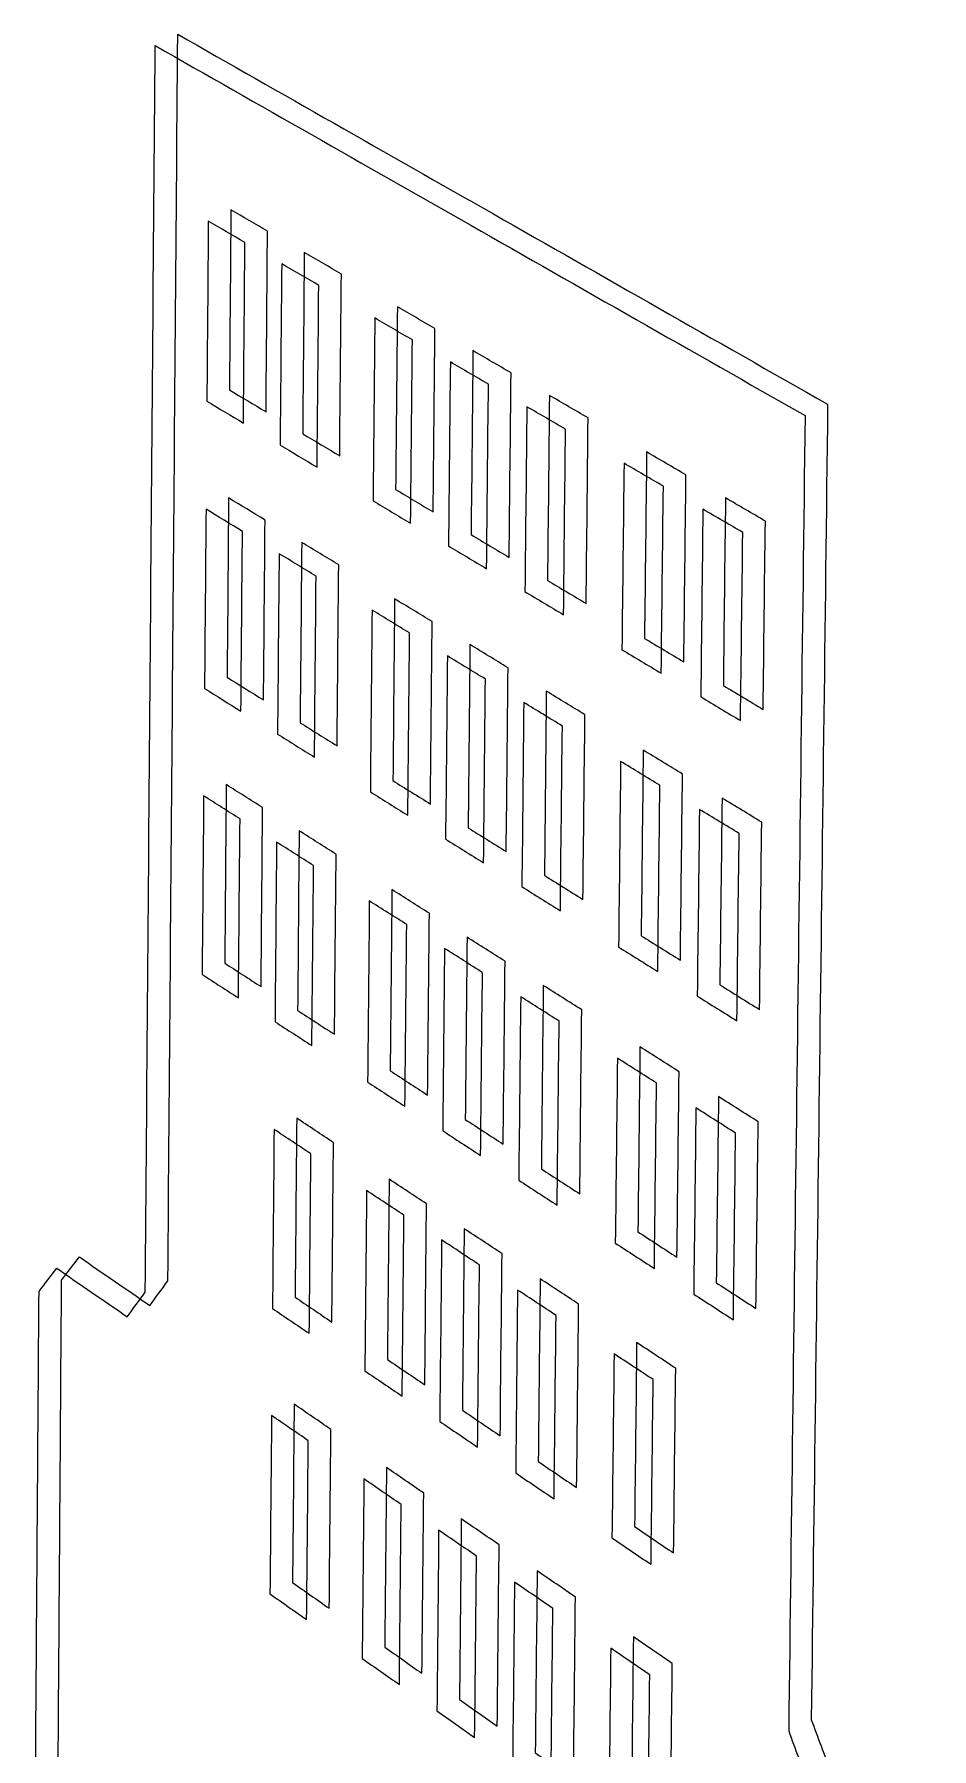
# Model space of a CAD drawing. Header units: centimetres. Extents: x -10.6 to 11.8, y -10.5 to 10.6.
# Drawn here: x -9.157 to -8.511, y 4.834 to 6.067 of the extents above; entities that cross this region are included whole.
import ezdxf

# ---------------------------------------------------------------- set-up
doc = ezdxf.new("R2010")
doc.units = ezdxf.units.CM
doc.header["$MEASUREMENT"] = 0
doc.layers.add('Livello 1', color=7, linetype='Continuous')

msp = doc.modelspace()

# ---------------------------------------------------------------- linework, layer by layer
at = {"layer": 'Livello 1', "color": 7, "lineweight": 9}
for points, knots in [([(-8.58353, 4.81742), (-8.58824, 4.82996), (-8.59294, 4.84258), (-8.59758, 4.85519), (-8.59758, 4.85519), (-8.59563, 5.01161), (-8.59366, 5.16849), (-8.5917, 5.32583), (-8.5917, 5.32583), (-8.58973, 5.48362), (-8.58775, 5.6422), (-8.58583, 5.80138), (-8.58583, 5.80138), (-8.66759, 5.84789), (-8.74776, 5.89355), (-8.82629, 5.93824), (-8.82629, 5.93824), (-8.90342, 5.98214), (-8.97918, 6.02523), (-9.0534, 6.0675), (-9.0534, 6.0675), (-9.0546, 5.91676), (-9.05579, 5.76658), (-9.05698, 5.61701), (-9.05698, 5.61701), (-9.05816, 5.46786), (-9.05934, 5.31914), (-9.06052, 5.17087), (-9.06052, 5.17087), (-9.06491, 5.16495), (-9.06918, 5.15899), (-9.0735, 5.15319), (-9.0735, 5.15319), (-9.09047, 5.16482), (-9.10745, 5.17642), (-9.12423, 5.18807), (-9.12423, 5.18807), (-9.12855, 5.18247), (-9.13281, 5.17683), (-9.137, 5.17135), (-9.137, 5.17135), (-9.13757, 5.0917), (-9.13813, 5.01203), (-9.1387, 4.93281), (-9.1387, 4.93281), (-9.13925, 4.85358), (-9.13983, 4.77435), (-9.1404, 4.69556), (-9.1404, 4.69556), (-9.13641, 4.68412), (-9.13236, 4.67282), (-9.12831, 4.66151), (-9.12831, 4.66151), (-9.11991, 4.6552), (-9.11144, 4.64887), (-9.10304, 4.64252), (-9.10304, 4.64252), (-9.09875, 4.64704), (-9.09452, 4.65155), (-9.09016, 4.65618), (-9.09016, 4.65618), (-9.0899, 4.6985), (-9.08957, 4.74082), (-9.08924, 4.78342), (-9.08924, 4.78342), (-9.0807, 4.7772), (-9.07222, 4.77096), (-9.06368, 4.76471), (-9.06368, 4.76471), (-9.06401, 4.72256), (-9.06435, 4.68054), (-9.06468, 4.63853), (-9.06468, 4.63853), (-9.06052, 4.62706), (-9.05628, 4.61555), (-9.05206, 4.60416), (-9.05206, 4.60416), (-8.98308, 4.55228), (-8.91272, 4.49941), (-8.84134, 4.44571), (-8.84134, 4.44571), (-8.76869, 4.39106), (-8.69455, 4.3353), (-8.61917, 4.27862), (-8.61917, 4.27862), (-8.61433, 4.28379), (-8.60943, 4.28892), (-8.60452, 4.29422), (-8.60452, 4.29422), (-8.60397, 4.33839), (-8.60342, 4.38255), (-8.60292, 4.42687), (-8.60292, 4.42687), (-8.59332, 4.41986), (-8.58372, 4.41284), (-8.57412, 4.40579), (-8.57412, 4.40579), (-8.57468, 4.36133), (-8.57525, 4.31703), (-8.57582, 4.27271), (-8.57582, 4.27271), (-8.57114, 4.26021), (-8.56646, 4.24785), (-8.56171, 4.23543), (-8.56171, 4.23543), (-8.55206, 4.22816), (-8.54241, 4.22089), (-8.53277, 4.2136), (-8.53277, 4.2136), (-8.5278, 4.21879), (-8.52276, 4.22394), (-8.51772, 4.22925), (-8.51772, 4.22925), (-8.51659, 4.31396), (-8.51546, 4.39898), (-8.51433, 4.48414), (-8.51433, 4.48414), (-8.51321, 4.56916), (-8.51206, 4.65479), (-8.51093, 4.74043), (-8.51093, 4.74043), (-8.51576, 4.75263), (-8.52058, 4.76514), (-8.52535, 4.77758), (-8.52535, 4.77758), (-8.54483, 4.79093), (-8.56418, 4.8042), (-8.58353, 4.81742)], [0, 0, 0, 0, 0.03125, 0.03125, 0.03125, 0.03125, 0.0625, 0.0625, 0.0625, 0.0625, 0.09375, 0.09375, 0.09375, 0.09375, 0.125, 0.125, 0.125, 0.125, 0.15625, 0.15625, 0.15625, 0.15625, 0.1875, 0.1875, 0.1875, 0.1875, 0.21875, 0.21875, 0.21875, 0.21875, 0.25, 0.25, 0.25, 0.25, 0.28125, 0.28125, 0.28125, 0.28125, 0.3125, 0.3125, 0.3125, 0.3125, 0.34375, 0.34375, 0.34375, 0.34375, 0.375, 0.375, 0.375, 0.375, 0.40625, 0.40625, 0.40625, 0.40625, 0.4375, 0.4375, 0.4375, 0.4375, 0.46875, 0.46875, 0.46875, 0.46875, 0.5, 0.5, 0.5, 0.5, 0.53125, 0.53125, 0.53125, 0.53125, 0.5625, 0.5625, 0.5625, 0.5625, 0.59375, 0.59375, 0.59375, 0.59375, 0.625, 0.625, 0.625, 0.625, 0.65625, 0.65625, 0.65625, 0.65625, 0.6875, 0.6875, 0.6875, 0.6875, 0.71875, 0.71875, 0.71875, 0.71875, 0.75, 0.75, 0.75, 0.75, 0.78125, 0.78125, 0.78125, 0.78125, 0.8125, 0.8125, 0.8125, 0.8125, 0.84375, 0.84375, 0.84375, 0.84375, 0.875, 0.875, 0.875, 0.875, 0.90625, 0.90625, 0.90625, 0.90625, 0.9375, 0.9375, 0.9375, 0.9375, 0.96875, 0.96875, 0.96875, 0.96875, 1, 1, 1, 1]), ([(-8.59978, 4.8093), (-8.60449, 4.82183), (-8.6092, 4.83445), (-8.61384, 4.84706), (-8.61384, 4.84706), (-8.61189, 5.00348), (-8.60992, 5.16036), (-8.60796, 5.3177), (-8.60796, 5.3177), (-8.60599, 5.47549), (-8.60401, 5.63407), (-8.60209, 5.79325), (-8.60209, 5.79325), (-8.68385, 5.83976), (-8.76401, 5.88542), (-8.84255, 5.93012), (-8.84255, 5.93012), (-8.91968, 5.97401), (-8.99543, 6.0171), (-9.06966, 6.05938), (-9.06966, 6.05938), (-9.07085, 5.90863), (-9.07205, 5.75846), (-9.07323, 5.60888), (-9.07323, 5.60888), (-9.07441, 5.45973), (-9.0756, 5.31102), (-9.07677, 5.16274), (-9.07677, 5.16274), (-9.08116, 5.15682), (-9.08543, 5.15086), (-9.08976, 5.14506), (-9.08976, 5.14506), (-9.10673, 5.15669), (-9.1237, 5.16829), (-9.14048, 5.17994), (-9.14048, 5.17994), (-9.14481, 5.17434), (-9.14906, 5.1687), (-9.15325, 5.16323), (-9.15325, 5.16323), (-9.15382, 5.08357), (-9.15439, 5.0039), (-9.15495, 4.92468), (-9.15495, 4.92468), (-9.15551, 4.84545), (-9.15609, 4.76622), (-9.15665, 4.68743), (-9.15665, 4.68743), (-9.15267, 4.67599), (-9.14862, 4.6647), (-9.14457, 4.65339), (-9.14457, 4.65339), (-9.13616, 4.64708), (-9.1277, 4.64074), (-9.1193, 4.63439), (-9.1193, 4.63439), (-9.115, 4.63891), (-9.11077, 4.64342), (-9.10642, 4.64805), (-9.10642, 4.64805), (-9.10616, 4.69037), (-9.10583, 4.73269), (-9.1055, 4.77529), (-9.1055, 4.77529), (-9.09696, 4.76907), (-9.08848, 4.76283), (-9.07993, 4.75658), (-9.07993, 4.75658), (-9.08027, 4.71443), (-9.08061, 4.67242), (-9.08094, 4.63041), (-9.08094, 4.63041), (-9.07677, 4.61894), (-9.07254, 4.60742), (-9.06831, 4.59604), (-9.06831, 4.59604), (-8.99934, 4.54415), (-8.92898, 4.49128), (-8.85759, 4.43758), (-8.85759, 4.43758), (-8.78494, 4.38293), (-8.71081, 4.32718), (-8.63542, 4.27049), (-8.63542, 4.27049), (-8.63058, 4.27566), (-8.62569, 4.28079), (-8.62078, 4.28609), (-8.62078, 4.28609), (-8.62023, 4.33026), (-8.61967, 4.37443), (-8.61918, 4.41874), (-8.61918, 4.41874), (-8.60958, 4.41173), (-8.59998, 4.40471), (-8.59037, 4.39767), (-8.59037, 4.39767), (-8.59094, 4.3532), (-8.59151, 4.3089), (-8.59208, 4.26459), (-8.59208, 4.26459), (-8.58739, 4.25208), (-8.58271, 4.23972), (-8.57797, 4.2273), (-8.57797, 4.2273), (-8.56832, 4.22004), (-8.55867, 4.21276), (-8.54902, 4.20547), (-8.54902, 4.20547), (-8.54405, 4.21067), (-8.53902, 4.21581), (-8.53398, 4.22112), (-8.53398, 4.22112), (-8.53285, 4.30583), (-8.53171, 4.39085), (-8.53059, 4.47602), (-8.53059, 4.47602), (-8.52946, 4.56103), (-8.52832, 4.64666), (-8.52718, 4.7323), (-8.52718, 4.7323), (-8.53202, 4.7445), (-8.53684, 4.75701), (-8.54161, 4.76946), (-8.54161, 4.76946), (-8.56108, 4.7828), (-8.58043, 4.79608), (-8.59978, 4.8093)], [0, 0, 0, 0, 0.03125, 0.03125, 0.03125, 0.03125, 0.0625, 0.0625, 0.0625, 0.0625, 0.09375, 0.09375, 0.09375, 0.09375, 0.125, 0.125, 0.125, 0.125, 0.15625, 0.15625, 0.15625, 0.15625, 0.1875, 0.1875, 0.1875, 0.1875, 0.21875, 0.21875, 0.21875, 0.21875, 0.25, 0.25, 0.25, 0.25, 0.28125, 0.28125, 0.28125, 0.28125, 0.3125, 0.3125, 0.3125, 0.3125, 0.34375, 0.34375, 0.34375, 0.34375, 0.375, 0.375, 0.375, 0.375, 0.40625, 0.40625, 0.40625, 0.40625, 0.4375, 0.4375, 0.4375, 0.4375, 0.46875, 0.46875, 0.46875, 0.46875, 0.5, 0.5, 0.5, 0.5, 0.53125, 0.53125, 0.53125, 0.53125, 0.5625, 0.5625, 0.5625, 0.5625, 0.59375, 0.59375, 0.59375, 0.59375, 0.625, 0.625, 0.625, 0.625, 0.65625, 0.65625, 0.65625, 0.65625, 0.6875, 0.6875, 0.6875, 0.6875, 0.71875, 0.71875, 0.71875, 0.71875, 0.75, 0.75, 0.75, 0.75, 0.78125, 0.78125, 0.78125, 0.78125, 0.8125, 0.8125, 0.8125, 0.8125, 0.84375, 0.84375, 0.84375, 0.84375, 0.875, 0.875, 0.875, 0.875, 0.90625, 0.90625, 0.90625, 0.90625, 0.9375, 0.9375, 0.9375, 0.9375, 0.96875, 0.96875, 0.96875, 0.96875, 1, 1, 1, 1]), ([(-9.03142, 5.93311), (-9.02263, 5.92803), (-9.01385, 5.92292), (-9.00512, 5.91781), (-9.00512, 5.91781), (-9.00543, 5.8743), (-9.00581, 5.83109), (-9.00618, 5.78788), (-9.00618, 5.78788), (-9.01496, 5.79312), (-9.02373, 5.79835), (-9.0325, 5.80358), (-9.0325, 5.80358), (-9.03214, 5.84666), (-9.03178, 5.88974), (-9.03142, 5.93311)], [0, 0, 0, 0, 0.25, 0.25, 0.25, 0.25, 0.5, 0.5, 0.5, 0.5, 0.75, 0.75, 0.75, 0.75, 1, 1, 1, 1]), ([(-9.01516, 5.94124), (-9.00638, 5.93615), (-8.99759, 5.93105), (-8.98887, 5.92594), (-8.98887, 5.92594), (-8.98918, 5.88243), (-8.98955, 5.83922), (-8.98992, 5.796), (-8.98992, 5.796), (-8.9987, 5.80125), (-9.00747, 5.80648), (-9.01624, 5.81171), (-9.01624, 5.81171), (-9.01588, 5.85479), (-9.01552, 5.89787), (-9.01516, 5.94124)], [0, 0, 0, 0, 0.25, 0.25, 0.25, 0.25, 0.5, 0.5, 0.5, 0.5, 0.75, 0.75, 0.75, 0.75, 1, 1, 1, 1]), ([(-8.96238, 5.91054), (-8.95353, 5.90537), (-8.94463, 5.90021), (-8.93571, 5.89503), (-8.93571, 5.89503), (-8.93611, 5.85125), (-8.93651, 5.80777), (-8.93691, 5.76428), (-8.93691, 5.76428), (-8.94581, 5.76961), (-8.95464, 5.7749), (-8.96354, 5.78019), (-8.96354, 5.78019), (-8.96316, 5.82354), (-8.96277, 5.86689), (-8.96238, 5.91054)], [0, 0, 0, 0, 0.25, 0.25, 0.25, 0.25, 0.5, 0.5, 0.5, 0.5, 0.75, 0.75, 0.75, 0.75, 1, 1, 1, 1]), ([(-8.97864, 5.90241), (-8.96979, 5.89724), (-8.96088, 5.89209), (-8.95197, 5.8869), (-8.95197, 5.8869), (-8.95237, 5.84312), (-8.95276, 5.79964), (-8.95316, 5.75615), (-8.95316, 5.75615), (-8.96206, 5.76148), (-8.9709, 5.76678), (-8.9798, 5.77207), (-8.9798, 5.77207), (-8.97941, 5.81542), (-8.97903, 5.85876), (-8.97864, 5.90241)], [0, 0, 0, 0, 0.25, 0.25, 0.25, 0.25, 0.5, 0.5, 0.5, 0.5, 0.75, 0.75, 0.75, 0.75, 1, 1, 1, 1]), ([(-8.89539, 5.87156), (-8.88641, 5.86632), (-8.87737, 5.86106), (-8.86833, 5.8558), (-8.86833, 5.8558), (-8.86877, 5.81168), (-8.86919, 5.76786), (-8.86963, 5.72389), (-8.86963, 5.72389), (-8.87865, 5.72928), (-8.88762, 5.73468), (-8.89664, 5.74005), (-8.89664, 5.74005), (-8.89622, 5.78388), (-8.89581, 5.82757), (-8.89539, 5.87156)], [0, 0, 0, 0, 0.25, 0.25, 0.25, 0.25, 0.5, 0.5, 0.5, 0.5, 0.75, 0.75, 0.75, 0.75, 1, 1, 1, 1]), ([(-8.91164, 5.86343), (-8.90266, 5.85819), (-8.89363, 5.85293), (-8.88459, 5.84767), (-8.88459, 5.84767), (-8.88502, 5.80356), (-8.88545, 5.75973), (-8.88588, 5.71576), (-8.88588, 5.71576), (-8.89491, 5.72115), (-8.90387, 5.72655), (-8.9129, 5.73192), (-8.9129, 5.73192), (-8.91248, 5.77576), (-8.91206, 5.81945), (-8.91164, 5.86343)], [0, 0, 0, 0, 0.25, 0.25, 0.25, 0.25, 0.5, 0.5, 0.5, 0.5, 0.75, 0.75, 0.75, 0.75, 1, 1, 1, 1]), ([(-8.84103, 5.83993), (-8.83193, 5.83461), (-8.82276, 5.82929), (-8.81359, 5.82395), (-8.81359, 5.82395), (-8.81406, 5.77956), (-8.81451, 5.73546), (-8.81497, 5.69121), (-8.81497, 5.69121), (-8.82412, 5.69669), (-8.83328, 5.70215), (-8.84236, 5.7076), (-8.84236, 5.7076), (-8.84191, 5.75171), (-8.84147, 5.79567), (-8.84103, 5.83993)], [0, 0, 0, 0, 0.25, 0.25, 0.25, 0.25, 0.5, 0.5, 0.5, 0.5, 0.75, 0.75, 0.75, 0.75, 1, 1, 1, 1]), ([(-8.85729, 5.8318), (-8.84819, 5.82649), (-8.83902, 5.82116), (-8.82985, 5.81582), (-8.82985, 5.81582), (-8.83031, 5.77143), (-8.83077, 5.72733), (-8.83122, 5.68308), (-8.83122, 5.68308), (-8.84038, 5.68856), (-8.84953, 5.69402), (-8.85862, 5.69947), (-8.85862, 5.69947), (-8.85817, 5.74358), (-8.85773, 5.78754), (-8.85729, 5.8318)], [0, 0, 0, 0, 0.25, 0.25, 0.25, 0.25, 0.5, 0.5, 0.5, 0.5, 0.75, 0.75, 0.75, 0.75, 1, 1, 1, 1]), ([(-8.80223, 5.7996), (-8.79294, 5.79421), (-8.78371, 5.78882), (-8.77442, 5.7834), (-8.77442, 5.7834), (-8.77491, 5.73887), (-8.77533, 5.69434), (-8.77581, 5.64996), (-8.77581, 5.64996), (-8.78509, 5.65552), (-8.79437, 5.66105), (-8.80364, 5.66658), (-8.80364, 5.66658), (-8.80317, 5.71097), (-8.8027, 5.75521), (-8.80223, 5.7996)], [0, 0, 0, 0, 0.25, 0.25, 0.25, 0.25, 0.5, 0.5, 0.5, 0.5, 0.75, 0.75, 0.75, 0.75, 1, 1, 1, 1]), ([(-8.78598, 5.80773), (-8.77668, 5.80234), (-8.76746, 5.79694), (-8.75817, 5.79153), (-8.75817, 5.79153), (-8.75865, 5.747), (-8.75907, 5.70247), (-8.75956, 5.65809), (-8.75956, 5.65809), (-8.76883, 5.66365), (-8.77811, 5.66918), (-8.78739, 5.67471), (-8.78739, 5.67471), (-8.78692, 5.71909), (-8.78645, 5.76333), (-8.78598, 5.80773)], [0, 0, 0, 0, 0.25, 0.25, 0.25, 0.25, 0.5, 0.5, 0.5, 0.5, 0.75, 0.75, 0.75, 0.75, 1, 1, 1, 1]), ([(-8.71607, 5.76705), (-8.70666, 5.76158), (-8.69724, 5.75608), (-8.68776, 5.75059), (-8.68776, 5.75059), (-8.68827, 5.7057), (-8.68879, 5.66082), (-8.68931, 5.61608), (-8.68931, 5.61608), (-8.69878, 5.62172), (-8.70818, 5.62736), (-8.71758, 5.63297), (-8.71758, 5.63297), (-8.71708, 5.67756), (-8.71658, 5.72231), (-8.71607, 5.76705)], [0, 0, 0, 0, 0.25, 0.25, 0.25, 0.25, 0.5, 0.5, 0.5, 0.5, 0.75, 0.75, 0.75, 0.75, 1, 1, 1, 1]), ([(-8.73233, 5.75892), (-8.72291, 5.75345), (-8.71349, 5.74796), (-8.70401, 5.74246), (-8.70401, 5.74246), (-8.70453, 5.69757), (-8.70505, 5.65269), (-8.70557, 5.60795), (-8.70557, 5.60795), (-8.71503, 5.6136), (-8.72444, 5.61923), (-8.73384, 5.62485), (-8.73384, 5.62485), (-8.73334, 5.66943), (-8.73283, 5.71418), (-8.73233, 5.75892)], [0, 0, 0, 0, 0.25, 0.25, 0.25, 0.25, 0.5, 0.5, 0.5, 0.5, 0.75, 0.75, 0.75, 0.75, 1, 1, 1, 1]), ([(-9.03309, 5.72589), (-9.02438, 5.72058), (-9.01561, 5.71526), (-9.00685, 5.70994), (-9.00685, 5.70994), (-9.00722, 5.66673), (-9.00759, 5.62366), (-9.00797, 5.58059), (-9.00797, 5.58059), (-9.01671, 5.58605), (-9.02547, 5.5915), (-9.03416, 5.59693), (-9.03416, 5.59693), (-9.0338, 5.63987), (-9.03344, 5.68281), (-9.03309, 5.72589)], [0, 0, 0, 0, 0.25, 0.25, 0.25, 0.25, 0.5, 0.5, 0.5, 0.5, 0.75, 0.75, 0.75, 0.75, 1, 1, 1, 1]), ([(-9.01683, 5.73402), (-9.00813, 5.72871), (-8.99936, 5.72339), (-8.9906, 5.71807), (-8.9906, 5.71807), (-8.99096, 5.67486), (-8.99133, 5.63179), (-8.99171, 5.58872), (-8.99171, 5.58872), (-9.00046, 5.59418), (-9.00921, 5.59963), (-9.0179, 5.60506), (-9.0179, 5.60506), (-9.01754, 5.648), (-9.01719, 5.69093), (-9.01683, 5.73402)], [0, 0, 0, 0, 0.25, 0.25, 0.25, 0.25, 0.5, 0.5, 0.5, 0.5, 0.75, 0.75, 0.75, 0.75, 1, 1, 1, 1]), ([(-8.67557, 5.72587), (-8.66596, 5.72032), (-8.65642, 5.71476), (-8.64687, 5.70918), (-8.64687, 5.70918), (-8.64742, 5.66401), (-8.64796, 5.61883), (-8.64851, 5.57381), (-8.64851, 5.57381), (-8.65804, 5.57954), (-8.66757, 5.58525), (-8.6771, 5.59094), (-8.6771, 5.59094), (-8.67663, 5.63582), (-8.6761, 5.68084), (-8.67557, 5.72587)], [0, 0, 0, 0, 0.25, 0.25, 0.25, 0.25, 0.5, 0.5, 0.5, 0.5, 0.75, 0.75, 0.75, 0.75, 1, 1, 1, 1]), ([(-8.65931, 5.734), (-8.6497, 5.72845), (-8.64016, 5.72289), (-8.63062, 5.71731), (-8.63062, 5.71731), (-8.63117, 5.67213), (-8.63171, 5.62696), (-8.63225, 5.58194), (-8.63225, 5.58194), (-8.64178, 5.58766), (-8.65132, 5.59337), (-8.66085, 5.59907), (-8.66085, 5.59907), (-8.66038, 5.64394), (-8.65985, 5.68897), (-8.65931, 5.734)], [0, 0, 0, 0, 0.25, 0.25, 0.25, 0.25, 0.5, 0.5, 0.5, 0.5, 0.75, 0.75, 0.75, 0.75, 1, 1, 1, 1]), ([(-8.96424, 5.70203), (-8.95534, 5.69665), (-8.94652, 5.69127), (-8.93762, 5.68587), (-8.93762, 5.68587), (-8.93802, 5.64238), (-8.93842, 5.59905), (-8.93875, 5.55571), (-8.93875, 5.55571), (-8.94769, 5.56125), (-8.95651, 5.56676), (-8.96539, 5.57227), (-8.96539, 5.57227), (-8.965, 5.61547), (-8.96462, 5.65868), (-8.96424, 5.70203)], [0, 0, 0, 0, 0.25, 0.25, 0.25, 0.25, 0.5, 0.5, 0.5, 0.5, 0.75, 0.75, 0.75, 0.75, 1, 1, 1, 1]), ([(-8.98049, 5.6939), (-8.9716, 5.68852), (-8.96277, 5.68314), (-8.95388, 5.67774), (-8.95388, 5.67774), (-8.95428, 5.63425), (-8.95467, 5.59092), (-8.95501, 5.54758), (-8.95501, 5.54758), (-8.96395, 5.55312), (-8.97276, 5.55863), (-8.98164, 5.56415), (-8.98164, 5.56415), (-8.98126, 5.60734), (-8.98088, 5.65055), (-8.98049, 5.6939)], [0, 0, 0, 0, 0.25, 0.25, 0.25, 0.25, 0.5, 0.5, 0.5, 0.5, 0.75, 0.75, 0.75, 0.75, 1, 1, 1, 1]), ([(-8.89739, 5.66142), (-8.88838, 5.65596), (-8.87936, 5.65049), (-8.87034, 5.645), (-8.87034, 5.645), (-8.87077, 5.60103), (-8.8712, 5.55735), (-8.87163, 5.51383), (-8.87163, 5.51383), (-8.88063, 5.51945), (-8.88963, 5.52506), (-8.89858, 5.53065), (-8.89858, 5.53065), (-8.89822, 5.57419), (-8.89781, 5.61773), (-8.89739, 5.66142)], [0, 0, 0, 0, 0.25, 0.25, 0.25, 0.25, 0.5, 0.5, 0.5, 0.5, 0.75, 0.75, 0.75, 0.75, 1, 1, 1, 1]), ([(-8.91365, 5.65329), (-8.90463, 5.64783), (-8.89562, 5.64236), (-8.8866, 5.63687), (-8.8866, 5.63687), (-8.88703, 5.5929), (-8.88745, 5.54923), (-8.88788, 5.5057), (-8.88788, 5.5057), (-8.89689, 5.51132), (-8.90589, 5.51693), (-8.91483, 5.52253), (-8.91483, 5.52253), (-8.91448, 5.56606), (-8.91407, 5.6096), (-8.91365, 5.65329)], [0, 0, 0, 0, 0.25, 0.25, 0.25, 0.25, 0.5, 0.5, 0.5, 0.5, 0.75, 0.75, 0.75, 0.75, 1, 1, 1, 1]), ([(-8.84316, 5.62847), (-8.83409, 5.62293), (-8.82494, 5.61739), (-8.81579, 5.61182), (-8.81579, 5.61182), (-8.81618, 5.56758), (-8.81664, 5.52363), (-8.8171, 5.47968), (-8.8171, 5.47968), (-8.82623, 5.48538), (-8.83536, 5.49106), (-8.84448, 5.49673), (-8.84448, 5.49673), (-8.84404, 5.54054), (-8.8436, 5.58436), (-8.84316, 5.62847)], [0, 0, 0, 0, 0.25, 0.25, 0.25, 0.25, 0.5, 0.5, 0.5, 0.5, 0.75, 0.75, 0.75, 0.75, 1, 1, 1, 1]), ([(-8.85942, 5.62034), (-8.85034, 5.6148), (-8.8412, 5.60926), (-8.83205, 5.6037), (-8.83205, 5.6037), (-8.83244, 5.55945), (-8.8329, 5.5155), (-8.83335, 5.47155), (-8.83335, 5.47155), (-8.84248, 5.47725), (-8.85162, 5.48293), (-8.86074, 5.4886), (-8.86074, 5.4886), (-8.8603, 5.53242), (-8.85986, 5.57623), (-8.85942, 5.62034)], [0, 0, 0, 0, 0.25, 0.25, 0.25, 0.25, 0.5, 0.5, 0.5, 0.5, 0.75, 0.75, 0.75, 0.75, 1, 1, 1, 1]), ([(-8.8045, 5.58695), (-8.79523, 5.58119), (-8.78596, 5.57557), (-8.77668, 5.56993), (-8.77668, 5.56993), (-8.77717, 5.52555), (-8.77764, 5.48133), (-8.77813, 5.43709), (-8.77813, 5.43709), (-8.78738, 5.44287), (-8.79664, 5.44863), (-8.80583, 5.45439), (-8.80583, 5.45439), (-8.80536, 5.49847), (-8.80496, 5.54256), (-8.8045, 5.58695)], [0, 0, 0, 0, 0.25, 0.25, 0.25, 0.25, 0.5, 0.5, 0.5, 0.5, 0.75, 0.75, 0.75, 0.75, 1, 1, 1, 1]), ([(-8.78824, 5.59508), (-8.77897, 5.58931), (-8.7697, 5.5837), (-8.76043, 5.57806), (-8.76043, 5.57806), (-8.76091, 5.53368), (-8.76139, 5.48945), (-8.76187, 5.44522), (-8.76187, 5.44522), (-8.77113, 5.451), (-8.78038, 5.45675), (-8.78958, 5.46251), (-8.78958, 5.46251), (-8.78911, 5.5066), (-8.7887, 5.55069), (-8.78824, 5.59508)], [0, 0, 0, 0, 0.25, 0.25, 0.25, 0.25, 0.5, 0.5, 0.5, 0.5, 0.75, 0.75, 0.75, 0.75, 1, 1, 1, 1]), ([(-8.71849, 5.55256), (-8.7091, 5.54686), (-8.69964, 5.54114), (-8.69025, 5.53541), (-8.69025, 5.53541), (-8.69076, 5.49068), (-8.69127, 5.4461), (-8.69179, 5.40152), (-8.69179, 5.40152), (-8.70117, 5.40739), (-8.71061, 5.41325), (-8.72, 5.41909), (-8.72, 5.41909), (-8.7195, 5.46353), (-8.71899, 5.50797), (-8.71849, 5.55256)], [0, 0, 0, 0, 0.25, 0.25, 0.25, 0.25, 0.5, 0.5, 0.5, 0.5, 0.75, 0.75, 0.75, 0.75, 1, 1, 1, 1]), ([(-8.73475, 5.54444), (-8.72535, 5.53873), (-8.71589, 5.53301), (-8.7065, 5.52728), (-8.7065, 5.52728), (-8.70702, 5.48255), (-8.70753, 5.43797), (-8.70804, 5.39339), (-8.70804, 5.39339), (-8.71743, 5.39926), (-8.72687, 5.40513), (-8.73626, 5.41096), (-8.73626, 5.41096), (-8.73576, 5.4554), (-8.73525, 5.49984), (-8.73475, 5.54444)], [0, 0, 0, 0, 0.25, 0.25, 0.25, 0.25, 0.5, 0.5, 0.5, 0.5, 0.75, 0.75, 0.75, 0.75, 1, 1, 1, 1]), ([(-9.01855, 5.52781), (-9.00986, 5.52229), (-9.00112, 5.51677), (-8.99238, 5.51123), (-8.99238, 5.51123), (-8.99274, 5.4683), (-8.99311, 5.42524), (-8.99348, 5.38247), (-8.99348, 5.38247), (-9.00222, 5.38813), (-9.01094, 5.39379), (-9.01962, 5.39944), (-9.01962, 5.39944), (-9.01926, 5.44223), (-9.0189, 5.48502), (-9.01855, 5.52781)], [0, 0, 0, 0, 0.25, 0.25, 0.25, 0.25, 0.5, 0.5, 0.5, 0.5, 0.75, 0.75, 0.75, 0.75, 1, 1, 1, 1]), ([(-9.0348, 5.51968), (-9.02612, 5.51416), (-9.01738, 5.50864), (-9.00863, 5.5031), (-9.00863, 5.5031), (-9.009, 5.46018), (-9.00937, 5.41711), (-9.00974, 5.37434), (-9.00974, 5.37434), (-9.01847, 5.38), (-9.0272, 5.38566), (-9.03587, 5.39131), (-9.03587, 5.39131), (-9.03552, 5.4341), (-9.03516, 5.47689), (-9.0348, 5.51968)], [0, 0, 0, 0, 0.25, 0.25, 0.25, 0.25, 0.5, 0.5, 0.5, 0.5, 0.75, 0.75, 0.75, 0.75, 1, 1, 1, 1]), ([(-8.6618, 5.51814), (-8.65228, 5.51235), (-8.64276, 5.50656), (-8.63324, 5.50075), (-8.63324, 5.50075), (-8.63378, 5.45573), (-8.63432, 5.41071), (-8.6348, 5.366), (-8.6348, 5.366), (-8.64437, 5.37194), (-8.65388, 5.37788), (-8.66339, 5.38381), (-8.66339, 5.38381), (-8.66286, 5.42854), (-8.66233, 5.47326), (-8.6618, 5.51814)], [0, 0, 0, 0, 0.25, 0.25, 0.25, 0.25, 0.5, 0.5, 0.5, 0.5, 0.75, 0.75, 0.75, 0.75, 1, 1, 1, 1]), ([(-8.67806, 5.51001), (-8.66854, 5.50423), (-8.65901, 5.49843), (-8.64949, 5.49262), (-8.64949, 5.49262), (-8.65003, 5.4476), (-8.65058, 5.40258), (-8.65105, 5.35787), (-8.65105, 5.35787), (-8.66063, 5.36382), (-8.67013, 5.36976), (-8.67964, 5.37568), (-8.67964, 5.37568), (-8.67911, 5.42041), (-8.67859, 5.46513), (-8.67806, 5.51001)], [0, 0, 0, 0, 0.25, 0.25, 0.25, 0.25, 0.5, 0.5, 0.5, 0.5, 0.75, 0.75, 0.75, 0.75, 1, 1, 1, 1]), ([(-8.96608, 5.49454), (-8.95721, 5.48895), (-8.94834, 5.48335), (-8.93947, 5.47774), (-8.93947, 5.47774), (-8.93986, 5.4344), (-8.94026, 5.39121), (-8.94065, 5.34817), (-8.94065, 5.34817), (-8.9495, 5.35393), (-8.95836, 5.35965), (-8.96716, 5.36537), (-8.96716, 5.36537), (-8.96678, 5.40828), (-8.96646, 5.45134), (-8.96608, 5.49454)], [0, 0, 0, 0, 0.25, 0.25, 0.25, 0.25, 0.5, 0.5, 0.5, 0.5, 0.75, 0.75, 0.75, 0.75, 1, 1, 1, 1]), ([(-8.98234, 5.48641), (-8.97347, 5.48082), (-8.96459, 5.47523), (-8.95572, 5.46961), (-8.95572, 5.46961), (-8.95611, 5.42628), (-8.95651, 5.38309), (-8.9569, 5.34005), (-8.9569, 5.34005), (-8.96576, 5.3458), (-8.97462, 5.35152), (-8.98342, 5.35725), (-8.98342, 5.35725), (-8.98304, 5.40015), (-8.98271, 5.44321), (-8.98234, 5.48641)], [0, 0, 0, 0, 0.25, 0.25, 0.25, 0.25, 0.5, 0.5, 0.5, 0.5, 0.75, 0.75, 0.75, 0.75, 1, 1, 1, 1]), ([(-8.89932, 5.45231), (-8.89039, 5.44664), (-8.88139, 5.44094), (-8.8724, 5.43524), (-8.8724, 5.43524), (-8.87283, 5.39157), (-8.87325, 5.34804), (-8.87368, 5.30451), (-8.87368, 5.30451), (-8.88266, 5.31035), (-8.89165, 5.31619), (-8.90057, 5.322), (-8.90057, 5.322), (-8.90016, 5.36538), (-8.89974, 5.40877), (-8.89932, 5.45231)], [0, 0, 0, 0, 0.25, 0.25, 0.25, 0.25, 0.5, 0.5, 0.5, 0.5, 0.75, 0.75, 0.75, 0.75, 1, 1, 1, 1]), ([(-8.91558, 5.44418), (-8.90665, 5.43851), (-8.89765, 5.43282), (-8.88866, 5.42711), (-8.88866, 5.42711), (-8.88908, 5.38344), (-8.88951, 5.33992), (-8.88994, 5.29639), (-8.88994, 5.29639), (-8.89892, 5.30223), (-8.9079, 5.30806), (-8.91682, 5.31387), (-8.91682, 5.31387), (-8.91641, 5.35725), (-8.91599, 5.40065), (-8.91558, 5.44418)], [0, 0, 0, 0, 0.25, 0.25, 0.25, 0.25, 0.5, 0.5, 0.5, 0.5, 0.75, 0.75, 0.75, 0.75, 1, 1, 1, 1]), ([(-8.84522, 5.41805), (-8.83616, 5.4123), (-8.82704, 5.40653), (-8.81791, 5.40075), (-8.81791, 5.40075), (-8.81837, 5.3568), (-8.81882, 5.31299), (-8.81927, 5.2692), (-8.81927, 5.2692), (-8.82838, 5.27512), (-8.83749, 5.28102), (-8.84654, 5.28692), (-8.84654, 5.28692), (-8.8461, 5.33058), (-8.84566, 5.37424), (-8.84522, 5.41805)], [0, 0, 0, 0, 0.25, 0.25, 0.25, 0.25, 0.5, 0.5, 0.5, 0.5, 0.75, 0.75, 0.75, 0.75, 1, 1, 1, 1]), ([(-8.86148, 5.40992), (-8.85242, 5.40417), (-8.84329, 5.3984), (-8.83417, 5.39262), (-8.83417, 5.39262), (-8.83463, 5.34867), (-8.83507, 5.30487), (-8.83553, 5.26107), (-8.83553, 5.26107), (-8.84464, 5.26699), (-8.85375, 5.27289), (-8.86279, 5.27879), (-8.86279, 5.27879), (-8.86235, 5.32245), (-8.86192, 5.36611), (-8.86148, 5.40992)], [0, 0, 0, 0, 0.25, 0.25, 0.25, 0.25, 0.5, 0.5, 0.5, 0.5, 0.75, 0.75, 0.75, 0.75, 1, 1, 1, 1]), ([(-8.79043, 5.38333), (-8.78124, 5.37749), (-8.77199, 5.37165), (-8.76274, 5.36579), (-8.76274, 5.36579), (-8.76322, 5.32156), (-8.7637, 5.27748), (-8.76417, 5.23341), (-8.76417, 5.23341), (-8.77341, 5.23941), (-8.78258, 5.24539), (-8.79181, 5.25137), (-8.79181, 5.25137), (-8.79135, 5.2953), (-8.79089, 5.33925), (-8.79043, 5.38333)], [0, 0, 0, 0, 0.25, 0.25, 0.25, 0.25, 0.5, 0.5, 0.5, 0.5, 0.75, 0.75, 0.75, 0.75, 1, 1, 1, 1]), ([(-8.80668, 5.37521), (-8.79749, 5.36937), (-8.78824, 5.36353), (-8.779, 5.35767), (-8.779, 5.35767), (-8.77947, 5.31343), (-8.77995, 5.26935), (-8.78043, 5.22528), (-8.78043, 5.22528), (-8.78967, 5.23129), (-8.79884, 5.23726), (-8.80807, 5.24324), (-8.80807, 5.24324), (-8.80761, 5.28717), (-8.80714, 5.33112), (-8.80668, 5.37521)], [0, 0, 0, 0, 0.25, 0.25, 0.25, 0.25, 0.5, 0.5, 0.5, 0.5, 0.75, 0.75, 0.75, 0.75, 1, 1, 1, 1]), ([(-8.73709, 5.331), (-8.72778, 5.32508), (-8.71835, 5.31912), (-8.70897, 5.31317), (-8.70897, 5.31317), (-8.70948, 5.26859), (-8.71, 5.22416), (-8.71051, 5.17973), (-8.71051, 5.17973), (-8.71987, 5.18582), (-8.72923, 5.19192), (-8.73859, 5.19799), (-8.73859, 5.19799), (-8.73809, 5.24242), (-8.73759, 5.28656), (-8.73709, 5.331)], [0, 0, 0, 0, 0.25, 0.25, 0.25, 0.25, 0.5, 0.5, 0.5, 0.5, 0.75, 0.75, 0.75, 0.75, 1, 1, 1, 1]), ([(-8.72084, 5.33913), (-8.71153, 5.3332), (-8.70209, 5.32725), (-8.69271, 5.3213), (-8.69271, 5.3213), (-8.69323, 5.27672), (-8.69374, 5.23229), (-8.69425, 5.18786), (-8.69425, 5.18786), (-8.70361, 5.19395), (-8.71297, 5.20005), (-8.72234, 5.20611), (-8.72234, 5.20611), (-8.72184, 5.25055), (-8.72134, 5.29469), (-8.72084, 5.33913)], [0, 0, 0, 0, 0.25, 0.25, 0.25, 0.25, 0.5, 0.5, 0.5, 0.5, 0.75, 0.75, 0.75, 0.75, 1, 1, 1, 1]), ([(-8.66434, 5.30334), (-8.65484, 5.29733), (-8.64534, 5.2913), (-8.63578, 5.28526), (-8.63578, 5.28526), (-8.63632, 5.24039), (-8.63686, 5.19568), (-8.6374, 5.15096), (-8.6374, 5.15096), (-8.64688, 5.15714), (-8.65643, 5.16332), (-8.66592, 5.16947), (-8.66592, 5.16947), (-8.6654, 5.21405), (-8.66487, 5.25862), (-8.66434, 5.30334)], [0, 0, 0, 0, 0.25, 0.25, 0.25, 0.25, 0.5, 0.5, 0.5, 0.5, 0.75, 0.75, 0.75, 0.75, 1, 1, 1, 1]), ([(-8.6806, 5.29521), (-8.6711, 5.2892), (-8.6616, 5.28317), (-8.65204, 5.27713), (-8.65204, 5.27713), (-8.65257, 5.23226), (-8.65312, 5.18755), (-8.65365, 5.14284), (-8.65365, 5.14284), (-8.66314, 5.14902), (-8.67269, 5.15519), (-8.68218, 5.16134), (-8.68218, 5.16134), (-8.68165, 5.20592), (-8.68113, 5.25049), (-8.6806, 5.29521)], [0, 0, 0, 0, 0.25, 0.25, 0.25, 0.25, 0.5, 0.5, 0.5, 0.5, 0.75, 0.75, 0.75, 0.75, 1, 1, 1, 1]), ([(-8.9841, 5.27981), (-8.97532, 5.27385), (-8.96646, 5.26805), (-8.95761, 5.26222), (-8.95761, 5.26222), (-8.95801, 5.21903), (-8.9584, 5.17599), (-8.95879, 5.1331), (-8.95879, 5.1331), (-8.96763, 5.13907), (-8.97647, 5.145), (-8.98525, 5.15094), (-8.98525, 5.15094), (-8.98487, 5.1937), (-8.98449, 5.23661), (-8.9841, 5.27981)], [0, 0, 0, 0, 0.25, 0.25, 0.25, 0.25, 0.5, 0.5, 0.5, 0.5, 0.75, 0.75, 0.75, 0.75, 1, 1, 1, 1]), ([(-8.96785, 5.28794), (-8.95906, 5.28198), (-8.95021, 5.27618), (-8.94136, 5.27035), (-8.94136, 5.27035), (-8.94175, 5.22716), (-8.94214, 5.18412), (-8.94254, 5.14122), (-8.94254, 5.14122), (-8.95138, 5.14719), (-8.96021, 5.15313), (-8.96899, 5.15907), (-8.96899, 5.15907), (-8.96861, 5.20183), (-8.96823, 5.24474), (-8.96785, 5.28794)], [0, 0, 0, 0, 0.25, 0.25, 0.25, 0.25, 0.5, 0.5, 0.5, 0.5, 0.75, 0.75, 0.75, 0.75, 1, 1, 1, 1]), ([(-8.90131, 5.24395), (-8.89233, 5.23806), (-8.88342, 5.23215), (-8.87445, 5.22623), (-8.87445, 5.22623), (-8.87487, 5.1827), (-8.87524, 5.13933), (-8.87566, 5.09609), (-8.87566, 5.09609), (-8.88463, 5.10215), (-8.89359, 5.1082), (-8.90255, 5.11422), (-8.90255, 5.11422), (-8.90214, 5.15732), (-8.90173, 5.20056), (-8.90131, 5.24395)], [0, 0, 0, 0, 0.25, 0.25, 0.25, 0.25, 0.5, 0.5, 0.5, 0.5, 0.75, 0.75, 0.75, 0.75, 1, 1, 1, 1]), ([(-8.91757, 5.23582), (-8.90859, 5.22993), (-8.89968, 5.22402), (-8.8907, 5.2181), (-8.8907, 5.2181), (-8.89113, 5.17457), (-8.89149, 5.1312), (-8.89192, 5.08797), (-8.89192, 5.08797), (-8.90088, 5.09402), (-8.90984, 5.10007), (-8.91881, 5.10609), (-8.91881, 5.10609), (-8.91839, 5.14919), (-8.91798, 5.19243), (-8.91757, 5.23582)], [0, 0, 0, 0, 0.25, 0.25, 0.25, 0.25, 0.5, 0.5, 0.5, 0.5, 0.75, 0.75, 0.75, 0.75, 1, 1, 1, 1]), ([(-8.84733, 5.20838), (-8.83829, 5.20241), (-8.82919, 5.19642), (-8.82008, 5.19041), (-8.82008, 5.19041), (-8.82054, 5.14661), (-8.821, 5.10296), (-8.82138, 5.05931), (-8.82138, 5.05931), (-8.83053, 5.0656), (-8.83956, 5.07172), (-8.84864, 5.07784), (-8.84864, 5.07784), (-8.84821, 5.1212), (-8.84777, 5.16472), (-8.84733, 5.20838)], [0, 0, 0, 0, 0.25, 0.25, 0.25, 0.25, 0.5, 0.5, 0.5, 0.5, 0.75, 0.75, 0.75, 0.75, 1, 1, 1, 1]), ([(-8.86358, 5.20025), (-8.85455, 5.19428), (-8.84544, 5.18829), (-8.83634, 5.18229), (-8.83634, 5.18229), (-8.8368, 5.13849), (-8.83725, 5.09483), (-8.83764, 5.05118), (-8.83764, 5.05118), (-8.84679, 5.05748), (-8.85581, 5.0636), (-8.8649, 5.06971), (-8.8649, 5.06971), (-8.86447, 5.11307), (-8.86402, 5.15659), (-8.86358, 5.20025)], [0, 0, 0, 0, 0.25, 0.25, 0.25, 0.25, 0.5, 0.5, 0.5, 0.5, 0.75, 0.75, 0.75, 0.75, 1, 1, 1, 1]), ([(-8.79266, 5.17234), (-8.78343, 5.16627), (-8.7742, 5.16021), (-8.76498, 5.15413), (-8.76498, 5.15413), (-8.76545, 5.10989), (-8.76593, 5.06597), (-8.76641, 5.02219), (-8.76641, 5.02219), (-8.77563, 5.02842), (-8.78484, 5.03462), (-8.79399, 5.04082), (-8.79399, 5.04082), (-8.79359, 5.0846), (-8.79312, 5.12824), (-8.79266, 5.17234)], [0, 0, 0, 0, 0.25, 0.25, 0.25, 0.25, 0.5, 0.5, 0.5, 0.5, 0.75, 0.75, 0.75, 0.75, 1, 1, 1, 1]), ([(-8.80892, 5.16421), (-8.79968, 5.15815), (-8.79046, 5.15208), (-8.78123, 5.146), (-8.78123, 5.146), (-8.78171, 5.10177), (-8.78219, 5.05784), (-8.78267, 5.01406), (-8.78267, 5.01406), (-8.79188, 5.02029), (-8.8011, 5.02649), (-8.81025, 5.03269), (-8.81025, 5.03269), (-8.80984, 5.07648), (-8.80938, 5.12012), (-8.80892, 5.16421)], [0, 0, 0, 0, 0.25, 0.25, 0.25, 0.25, 0.5, 0.5, 0.5, 0.5, 0.75, 0.75, 0.75, 0.75, 1, 1, 1, 1]), ([(-8.73949, 5.11833), (-8.73014, 5.11218), (-8.72079, 5.106), (-8.71137, 5.09982), (-8.71137, 5.09982), (-8.71189, 5.05538), (-8.7124, 5.01111), (-8.71291, 4.96698), (-8.71291, 4.96698), (-8.72231, 4.9733), (-8.73165, 4.97963), (-8.74099, 4.98591), (-8.74099, 4.98591), (-8.74049, 5.0299), (-8.73999, 5.07404), (-8.73949, 5.11833)], [0, 0, 0, 0, 0.25, 0.25, 0.25, 0.25, 0.5, 0.5, 0.5, 0.5, 0.75, 0.75, 0.75, 0.75, 1, 1, 1, 1]), ([(-8.72323, 5.12646), (-8.71389, 5.12031), (-8.70453, 5.11413), (-8.69512, 5.10795), (-8.69512, 5.10795), (-8.69563, 5.06351), (-8.69614, 5.01924), (-8.69665, 4.97511), (-8.69665, 4.97511), (-8.70606, 4.98143), (-8.71539, 4.98775), (-8.72473, 4.99404), (-8.72473, 4.99404), (-8.72423, 5.03803), (-8.72373, 5.08217), (-8.72323, 5.12646)], [0, 0, 0, 0, 0.25, 0.25, 0.25, 0.25, 0.5, 0.5, 0.5, 0.5, 0.75, 0.75, 0.75, 0.75, 1, 1, 1, 1]), ([(-8.96967, 5.08207), (-8.96084, 5.07605), (-8.95207, 5.07003), (-8.94324, 5.06399), (-8.94324, 5.06399), (-8.94364, 5.02094), (-8.94403, 4.97805), (-8.94442, 4.93531), (-8.94442, 4.93531), (-8.95324, 4.94149), (-8.96199, 4.94764), (-8.97081, 4.95379), (-8.97081, 4.95379), (-8.97043, 4.9964), (-8.97005, 5.03916), (-8.96967, 5.08207)], [0, 0, 0, 0, 0.25, 0.25, 0.25, 0.25, 0.5, 0.5, 0.5, 0.5, 0.75, 0.75, 0.75, 0.75, 1, 1, 1, 1]), ([(-8.98593, 5.07394), (-8.9771, 5.06792), (-8.96833, 5.0619), (-8.9595, 5.05586), (-8.9595, 5.05586), (-8.9599, 5.01282), (-8.96028, 4.96992), (-8.96067, 4.92718), (-8.96067, 4.92718), (-8.96949, 4.93336), (-8.97825, 4.93951), (-8.98706, 4.94566), (-8.98706, 4.94566), (-8.98669, 4.98827), (-8.98631, 5.03104), (-8.98593, 5.07394)], [0, 0, 0, 0, 0.25, 0.25, 0.25, 0.25, 0.5, 0.5, 0.5, 0.5, 0.75, 0.75, 0.75, 0.75, 1, 1, 1, 1]), ([(-8.90322, 5.03662), (-8.89433, 5.03037), (-8.88538, 5.02424), (-8.87642, 5.01811), (-8.87642, 5.01811), (-8.87685, 4.97473), (-8.87727, 4.93165), (-8.8777, 4.88857), (-8.8777, 4.88857), (-8.88664, 4.89483), (-8.89558, 4.90111), (-8.90446, 4.90734), (-8.90446, 4.90734), (-8.90405, 4.95029), (-8.90364, 4.99323), (-8.90322, 5.03662)], [0, 0, 0, 0, 0.25, 0.25, 0.25, 0.25, 0.5, 0.5, 0.5, 0.5, 0.75, 0.75, 0.75, 0.75, 1, 1, 1, 1]), ([(-8.91948, 5.0285), (-8.91059, 5.02224), (-8.90164, 5.01611), (-8.89268, 5.00998), (-8.89268, 5.00998), (-8.89311, 4.9666), (-8.89353, 4.92352), (-8.89395, 4.88044), (-8.89395, 4.88044), (-8.9029, 4.8867), (-8.91183, 4.89298), (-8.92072, 4.89921), (-8.92072, 4.89921), (-8.9203, 4.94216), (-8.9199, 4.9851), (-8.91948, 5.0285)], [0, 0, 0, 0, 0.25, 0.25, 0.25, 0.25, 0.5, 0.5, 0.5, 0.5, 0.75, 0.75, 0.75, 0.75, 1, 1, 1, 1]), ([(-8.84943, 4.99961), (-8.84035, 4.99341), (-8.83127, 4.9872), (-8.82219, 4.98098), (-8.82219, 4.98098), (-8.82265, 4.93733), (-8.82309, 4.89398), (-8.82354, 4.85062), (-8.82354, 4.85062), (-8.8326, 4.85698), (-8.84168, 4.86333), (-8.85068, 4.86966), (-8.85068, 4.86966), (-8.85024, 4.91288), (-8.84981, 4.95609), (-8.84943, 4.99961)], [0, 0, 0, 0, 0.25, 0.25, 0.25, 0.25, 0.5, 0.5, 0.5, 0.5, 0.75, 0.75, 0.75, 0.75, 1, 1, 1, 1]), ([(-8.86569, 4.99148), (-8.85661, 4.98528), (-8.84753, 4.97908), (-8.83845, 4.97285), (-8.83845, 4.97285), (-8.8389, 4.9292), (-8.83934, 4.88585), (-8.83979, 4.84249), (-8.83979, 4.84249), (-8.84886, 4.84885), (-8.85793, 4.8552), (-8.86693, 4.86153), (-8.86693, 4.86153), (-8.8665, 4.90475), (-8.86607, 4.94796), (-8.86569, 4.99148)], [0, 0, 0, 0, 0.25, 0.25, 0.25, 0.25, 0.5, 0.5, 0.5, 0.5, 0.75, 0.75, 0.75, 0.75, 1, 1, 1, 1]), ([(-8.79482, 4.96224), (-8.78568, 4.95596), (-8.77647, 4.94967), (-8.76727, 4.94336), (-8.76727, 4.94336), (-8.76775, 4.89943), (-8.76822, 4.85566), (-8.7687, 4.81218), (-8.7687, 4.81218), (-8.77789, 4.81863), (-8.78702, 4.82505), (-8.79621, 4.83148), (-8.79621, 4.83148), (-8.79575, 4.87496), (-8.79529, 4.91845), (-8.79482, 4.96224)], [0, 0, 0, 0, 0.25, 0.25, 0.25, 0.25, 0.5, 0.5, 0.5, 0.5, 0.75, 0.75, 0.75, 0.75, 1, 1, 1, 1]), ([(-8.81108, 4.95411), (-8.80193, 4.94783), (-8.79273, 4.94154), (-8.78353, 4.93523), (-8.78353, 4.93523), (-8.784, 4.89131), (-8.78447, 4.84753), (-8.78495, 4.80405), (-8.78495, 4.80405), (-8.79414, 4.8105), (-8.80327, 4.81692), (-8.81246, 4.82335), (-8.81246, 4.82335), (-8.81201, 4.86683), (-8.81154, 4.91032), (-8.81108, 4.95411)], [0, 0, 0, 0, 0.25, 0.25, 0.25, 0.25, 0.5, 0.5, 0.5, 0.5, 0.75, 0.75, 0.75, 0.75, 1, 1, 1, 1]), ([(-8.72562, 4.91484), (-8.71629, 4.90846), (-8.70696, 4.90206), (-8.69757, 4.89566), (-8.69757, 4.89566), (-8.69808, 4.85137), (-8.69859, 4.80725), (-8.6991, 4.76342), (-8.6991, 4.76342), (-8.70841, 4.76997), (-8.71779, 4.77652), (-8.72705, 4.78303), (-8.72705, 4.78303), (-8.72661, 4.82671), (-8.72612, 4.8707), (-8.72562, 4.91484)], [0, 0, 0, 0, 0.25, 0.25, 0.25, 0.25, 0.5, 0.5, 0.5, 0.5, 0.75, 0.75, 0.75, 0.75, 1, 1, 1, 1]), ([(-8.74188, 4.90671), (-8.73255, 4.90034), (-8.72322, 4.89393), (-8.71382, 4.88753), (-8.71382, 4.88753), (-8.71434, 4.84325), (-8.71484, 4.79912), (-8.71535, 4.75529), (-8.71535, 4.75529), (-8.72466, 4.76184), (-8.73405, 4.76839), (-8.7433, 4.7749), (-8.7433, 4.7749), (-8.74287, 4.81859), (-8.74238, 4.86257), (-8.74188, 4.90671)], [0, 0, 0, 0, 0.25, 0.25, 0.25, 0.25, 0.5, 0.5, 0.5, 0.5, 0.75, 0.75, 0.75, 0.75, 1, 1, 1, 1])]:
    msp.add_open_spline(points, degree=3, knots=knots, dxfattribs=at)

doc.saveas('drawing.dxf')
